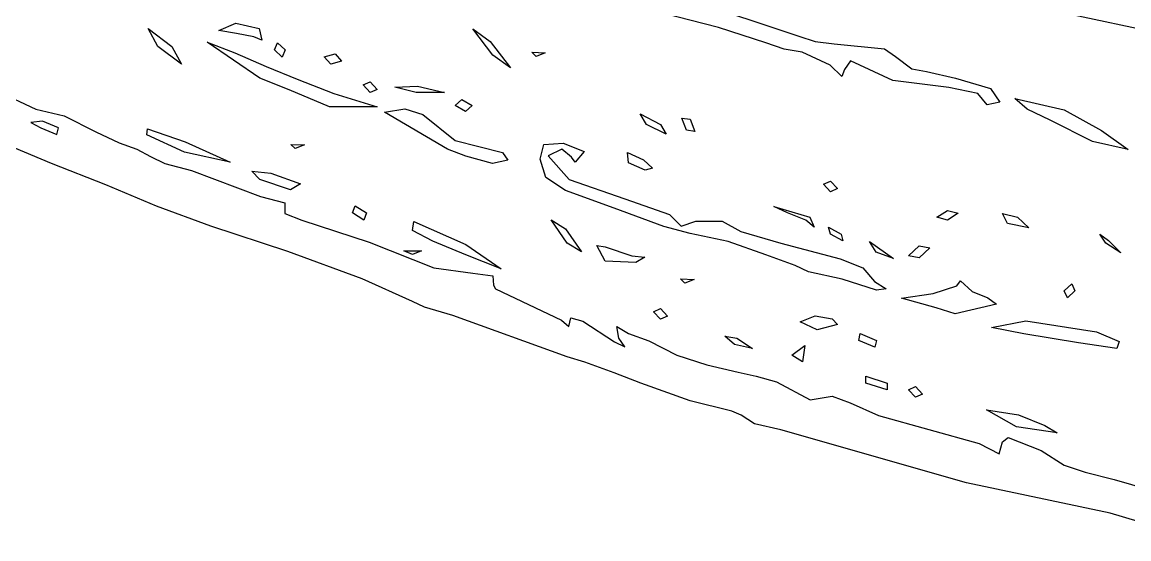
# Model space of a CAD drawing. Extents: x -2 to 136, y 0 to 93.
# Drawn here: x 20.71 to 31.49, y 2.91 to 7.94 of the extents above; entities that cross this region are included whole.
import ezdxf

# ---------------------------------------------------------------- set-up
doc = ezdxf.new("R2010")
doc.units = 0

msp = doc.modelspace()

# ---------------------------------------------------------------- linework, layer by layer
at = {"layer": 'Image'}
for p, q in [((27.491674, 7.882742), (26.94604, 8.022971)), ((27.432913, 8.079883), (28.050172, 7.872847)), ((32.006555, 7.779502), (30.938153, 8.005985)), ((22.025908, 7.700312), (21.932831, 7.872847)), ((21.932831, 7.872847), (22.163941, 7.700312)), ((22.622714, 7.856284), (22.786266, 7.926663)), ((22.786266, 7.926663), (23.013971, 7.874739)), ((23.013971, 7.874739), (23.040468, 7.760029)), ((27.953461, 7.734602), (27.491674, 7.882742)), ((28.050172, 7.872847), (28.273906, 7.80051)), ((22.792809, 7.825725), (22.622714, 7.856284)), ((22.964472, 7.792652), (22.792809, 7.825725)), ((23.040468, 7.760029), (22.964472, 7.792652)), ((22.964472, 7.792652), (22.964472, 7.792652)), ((25.291722, 7.614296), (25.097157, 7.872123)), ((25.097157, 7.872123), (25.264491, 7.748969)), ((28.273906, 7.80051), (28.433264, 7.747038)), ((22.257019, 7.527751), (22.025908, 7.700312)), ((22.025908, 7.700312), (22.025908, 7.700312)), ((22.163941, 7.700312), (22.257019, 7.527751)), ((23.022475, 7.38956), (22.509023, 7.740211)), ((22.509023, 7.740211), (22.777507, 7.635913)), ((23.164679, 7.665784), (23.195115, 7.734814)), ((23.237769, 7.596781), (23.164679, 7.665784)), ((23.164679, 7.665784), (23.164679, 7.665784)), ((23.195115, 7.734814), (23.268204, 7.665784)), ((23.268204, 7.665784), (23.237769, 7.596781)), ((25.264491, 7.748969), (25.462402, 7.490419)), ((28.129856, 7.672055), (27.953461, 7.734602)), ((28.306201, 7.645517), (28.129856, 7.672055)), ((28.433264, 7.747038), (28.616945, 7.725342)), ((28.616945, 7.725342), (29.107197, 7.67732)), ((29.107197, 7.67732), (29.215395, 7.601332)), ((22.777507, 7.635913), (23.084451, 7.504865)), ((23.64849, 7.597892), (23.756088, 7.628346)), ((23.712738, 7.527751), (23.64849, 7.597892)), ((23.64849, 7.597892), (23.64849, 7.597892)), ((23.815772, 7.555863), (23.712738, 7.527751)), ((23.756088, 7.628346), (23.815772, 7.555863)), ((25.462402, 7.490419), (25.291722, 7.614296)), ((25.291722, 7.614296), (25.291722, 7.614296)), ((25.670837, 7.643824), (25.803121, 7.638268)), ((25.670837, 7.643718), (25.670837, 7.643824)), ((25.712536, 7.60202), (25.670837, 7.643718)), ((25.803121, 7.638268), (25.712536, 7.60202)), ((28.579901, 7.518279), (28.306201, 7.645517)), ((28.775955, 7.559825), (28.718204, 7.476369)), ((29.189019, 7.368367), (28.775955, 7.559825)), ((29.215395, 7.601332), (29.374362, 7.482984)), ((23.084451, 7.504865), (23.385352, 7.380855)), ((28.691312, 7.407432), (28.579901, 7.518279)), ((28.718204, 7.476369), (28.691312, 7.407432)), ((29.374362, 7.482984), (29.516022, 7.455705)), ((29.516022, 7.455705), (29.799227, 7.389692)), ((23.306869, 7.276953), (23.022475, 7.38956)), ((23.385352, 7.380855), (23.743337, 7.240097)), ((24.027384, 7.324578), (24.096401, 7.355005)), ((24.096401, 7.355005), (24.165418, 7.281927)), ((29.735491, 7.298649), (29.189019, 7.368367)), ((29.799227, 7.389692), (30.140237, 7.291108)), ((20.456641, 7.266396), (20.838501, 7.08894)), ((23.701285, 7.111483), (23.306869, 7.276953)), ((23.743337, 7.240097), (24.165418, 7.112171)), ((24.096401, 7.251474), (24.027384, 7.324578)), ((24.027384, 7.324578), (24.027384, 7.324578)), ((24.165418, 7.281927), (24.096401, 7.251474)), ((24.337958, 7.304179), (24.558189, 7.312381)), ((24.545008, 7.251474), (24.337958, 7.304179)), ((24.821074, 7.251527), (24.545008, 7.251527)), ((24.545008, 7.251527), (24.545008, 7.251474)), ((24.558189, 7.312381), (24.821074, 7.251527)), ((30.016481, 7.242055), (29.735491, 7.298649)), ((30.108381, 7.132041), (30.016452, 7.24224)), ((30.016452, 7.24224), (30.016481, 7.242055)), ((30.140237, 7.291108), (30.232337, 7.157669)), ((24.924597, 7.124977), (24.989542, 7.182471)), ((25.025086, 7.067456), (24.924597, 7.124977)), ((24.924597, 7.124977), (24.924597, 7.124977)), ((24.989542, 7.182471), (25.09003, 7.124977)), ((25.09003, 7.124977), (25.025086, 7.067456)), ((30.232337, 7.157669), (30.108381, 7.132041)), ((30.497673, 7.089152), (30.376896, 7.191969)), ((30.376896, 7.191969), (30.860009, 7.0814)), ((20.838501, 7.08894), (21.113563, 7.023086)), ((21.113563, 7.023086), (21.422519, 6.868781)), ((24.165418, 7.112171), (23.701285, 7.112171)), ((23.701285, 7.112171), (23.701285, 7.111483)), ((24.23529, 7.059043), (24.434759, 7.093544)), ((24.85054, 6.699474), (24.23529, 7.059043)), ((24.434759, 7.093544), (24.608928, 7.036527)), ((24.608928, 7.036527), (24.924597, 6.783215)), ((26.788042, 6.941065), (26.727828, 7.042136)), ((26.727828, 7.042136), (26.926075, 6.941065)), ((30.721978, 6.983054), (30.497673, 7.089152)), ((30.860009, 7.0814), (31.222344, 6.88037)), ((20.904392, 6.970751), (20.790811, 6.958167)), ((20.790811, 6.958167), (20.887139, 6.90659)), ((20.887139, 6.90659), (21.042426, 6.842428)), ((21.059679, 6.90659), (20.904392, 6.970751)), ((21.042426, 6.842428), (21.059679, 6.90659)), ((21.059679, 6.90659), (21.059679, 6.90659)), ((26.97952, 6.846093), (26.788042, 6.941065)), ((26.788042, 6.941065), (26.788042, 6.941065)), ((26.926075, 6.941065), (26.97952, 6.846093)), ((27.179135, 6.883545), (27.133124, 7.000861)), ((27.133124, 7.000861), (27.214793, 6.990542)), ((27.214793, 6.990542), (27.260804, 6.873226)), ((31.136075, 6.77406), (30.721978, 6.983054)), ((20.989854, 6.560436), (20.312189, 6.843434)), ((21.422519, 6.868781), (21.650896, 6.759879)), ((21.921705, 6.838618), (21.926492, 6.89723)), ((22.288114, 6.670899), (21.921705, 6.838618)), ((21.926492, 6.89723), (22.294445, 6.771256)), ((27.260804, 6.873226), (27.179135, 6.883545)), ((27.179135, 6.883545), (27.179135, 6.883545)), ((31.222344, 6.88037), (31.481157, 6.696246)), ((21.650896, 6.759879), (21.822785, 6.698495)), ((21.822785, 6.698495), (21.956745, 6.629492)), ((22.294445, 6.771256), (22.73145, 6.572944)), ((23.324279, 6.746649), (23.456561, 6.741093)), ((23.324279, 6.746544), (23.324279, 6.746649)), ((23.365977, 6.704845), (23.324279, 6.746544)), ((23.456561, 6.741093), (23.365977, 6.704845)), ((25.028123, 6.630497), (24.85054, 6.699474)), ((24.924597, 6.783215), (25.386483, 6.667268)), ((25.752795, 6.601684), (25.789812, 6.745823)), ((25.789812, 6.745823), (25.977098, 6.756968)), ((25.963919, 6.700824), (25.83241, 6.635538)), ((26.057835, 6.622851), (25.963919, 6.700824)), ((25.977098, 6.756968), (26.180471, 6.678099)), ((31.481157, 6.696246), (31.136075, 6.77406)), ((31.136075, 6.77406), (31.136075, 6.77406)), ((21.956745, 6.629492), (22.095714, 6.560462)), ((22.73145, 6.572944), (22.288114, 6.670899)), ((22.288114, 6.670899), (22.288114, 6.670899)), ((25.028123, 6.630471), (25.028123, 6.630497)), ((25.287557, 6.561441), (25.028123, 6.630471)), ((25.438047, 6.594196), (25.287557, 6.561441)), ((25.386483, 6.667268), (25.438047, 6.594196)), ((25.808799, 6.424758), (25.752795, 6.601684)), ((25.83241, 6.635538), (26.035957, 6.405628)), ((26.093448, 6.572818), (26.057835, 6.622851)), ((26.180471, 6.678099), (26.093448, 6.572818)), ((26.612663, 6.565913), (26.604237, 6.66748)), ((26.604237, 6.66748), (26.758573, 6.597319)), ((26.758573, 6.597319), (26.848929, 6.513505)), ((21.519198, 6.353373), (20.989854, 6.560436)), ((22.095714, 6.560462), (22.354526, 6.491486)), ((22.354526, 6.491486), (23.026499, 6.238544)), ((23.022457, 6.405919), (22.944976, 6.486935)), ((22.944976, 6.486935), (23.128014, 6.465001)), ((26.612674, 6.565913), (26.612663, 6.565913)), ((26.774871, 6.494502), (26.612674, 6.565913)), ((26.848929, 6.513505), (26.774871, 6.494502)), ((23.320953, 6.3026), (23.022457, 6.405919)), ((23.022457, 6.405919), (23.022457, 6.405919)), ((23.128014, 6.465001), (23.419231, 6.363609)), ((23.419231, 6.363609), (23.320953, 6.3026)), ((26.000656, 6.298208), (25.808799, 6.424758)), ((26.035957, 6.405628), (26.579672, 6.217722)), ((28.513451, 6.358453), (28.582468, 6.38888)), ((28.582468, 6.38888), (28.651484, 6.315802)), ((22.013475, 6.146099), (21.519198, 6.353373)), ((26.475625, 6.125144), (26.000656, 6.298208)), ((28.582468, 6.285349), (28.513451, 6.358453)), ((28.513451, 6.358453), (28.513451, 6.358453)), ((28.651484, 6.315802), (28.582468, 6.285349)), ((23.026499, 6.238544), (23.266122, 6.176367)), ((23.266122, 6.176367), (23.266122, 6.074688)), ((23.92386, 6.078313), (23.950223, 6.147316)), ((23.950223, 6.147316), (24.061894, 6.078313)), ((26.579672, 6.217722), (27.014588, 6.062438)), ((22.543537, 5.949487), (22.013475, 6.146099)), ((23.266122, 6.074688), (23.429913, 6.009389)), ((24.035531, 6.009283), (23.92386, 6.078313)), ((23.92386, 6.078313), (23.92386, 6.078313)), ((24.061894, 6.078313), (24.035531, 6.009283)), ((26.956676, 5.94573), (26.475625, 6.125144)), ((27.014588, 6.062438), (27.127469, 5.948528)), ((28.164297, 6.078286), (28.030336, 6.140834)), ((28.030336, 6.140834), (28.381609, 6.036323)), ((28.340911, 6.009257), (28.164297, 6.078286)), ((29.617715, 6.036429), (29.721238, 6.103263)), ((29.721238, 6.103263), (29.824764, 6.076143)), ((29.824764, 6.076143), (29.721238, 6.009283)), ((30.307879, 5.974808), (30.258532, 6.072059)), ((30.258532, 6.072059), (30.405759, 6.036456)), ((23.294102, 5.703425), (22.543537, 5.949487)), ((23.429913, 6.009389), (24.085569, 5.794018)), ((24.510501, 5.907154), (24.52137, 5.995584)), ((24.52137, 5.995584), (25.028123, 5.770206)), ((26.01593, 5.785128), (25.859622, 6.012455)), ((25.859622, 6.012455), (25.9986, 5.925675)), ((27.215285, 5.878341), (26.956676, 5.94573)), ((27.127469, 5.948528), (27.269972, 5.997377)), ((27.269972, 5.997377), (27.525085, 6.000287)), ((27.525085, 6.000287), (27.709471, 5.899693)), ((28.42245, 5.940253), (28.340911, 6.009257)), ((28.340911, 6.009257), (28.340911, 6.009257)), ((28.381609, 6.036323), (28.42245, 5.940253)), ((28.582468, 5.871277), (28.561142, 5.939248)), ((28.561142, 5.939248), (28.685994, 5.871277)), ((29.721238, 6.009283), (29.617715, 6.036429)), ((29.617715, 6.036429), (29.617715, 6.036429)), ((30.514929, 5.932924), (30.307879, 5.974808)), ((30.307879, 5.974808), (30.307879, 5.974808)), ((30.405759, 6.036456), (30.514929, 5.932924)), ((24.708745, 5.803252), (24.510501, 5.907154)), ((25.9986, 5.925675), (26.15707, 5.700964)), ((27.585167, 5.801691), (27.215285, 5.878341)), ((27.709471, 5.899693), (28.099352, 5.783065)), ((28.703811, 5.807023), (28.582468, 5.871277)), ((28.582468, 5.871277), (28.582468, 5.871277)), ((28.685994, 5.871277), (28.703811, 5.807023)), ((31.265305, 5.785128), (31.205092, 5.871409)), ((31.205092, 5.871409), (31.291366, 5.811322)), ((24.085569, 5.794018), (24.717402, 5.545919)), ((25.028123, 5.670273), (24.708745, 5.803252)), ((25.028123, 5.770206), (25.373205, 5.534701)), ((26.015941, 5.785128), (26.01593, 5.785128)), ((26.15707, 5.700964), (26.015941, 5.785128)), ((26.387746, 5.610371), (26.304927, 5.762215)), ((26.304927, 5.762215), (26.387746, 5.748457)), ((26.387746, 5.748457), (26.646559, 5.660801)), ((27.951614, 5.670485), (27.585167, 5.801691)), ((28.099352, 5.783065), (28.675791, 5.633681)), ((29.026036, 5.698504), (28.962057, 5.800262)), ((28.962057, 5.800262), (29.196578, 5.635427)), ((29.341649, 5.660272), (29.445172, 5.759464)), ((29.445172, 5.759464), (29.548698, 5.73962)), ((29.548698, 5.73962), (29.445172, 5.640428)), ((31.265307, 5.785261), (31.265305, 5.785128)), ((31.412143, 5.69054), (31.265307, 5.785261)), ((31.291366, 5.811322), (31.412143, 5.69054)), ((24.018774, 5.438763), (23.294102, 5.703425)), ((24.424231, 5.710489), (24.596771, 5.710489)), ((24.510501, 5.67567), (24.424231, 5.710489)), ((24.424231, 5.710489), (24.424231, 5.710489)), ((24.596771, 5.710489), (24.510501, 5.67567)), ((25.373205, 5.534701), (25.028123, 5.670273)), ((25.028123, 5.670273), (25.028123, 5.670273)), ((26.684516, 5.596613), (26.387746, 5.610371)), ((26.387746, 5.610371), (26.387746, 5.610371)), ((26.646559, 5.660801), (26.772738, 5.647221)), ((26.772738, 5.647221), (26.684516, 5.596613)), ((28.237385, 5.568514), (27.951614, 5.670485)), ((28.675791, 5.633681), (28.89793, 5.543829)), ((29.196578, 5.635427), (29.026036, 5.698504)), ((29.026036, 5.698504), (29.026036, 5.698504)), ((29.445172, 5.640428), (29.341649, 5.660272)), ((29.341649, 5.660272), (29.341649, 5.660272)), ((24.717402, 5.545919), (25.096991, 5.492976)), ((28.367978, 5.505623), (28.237385, 5.568514)), ((28.695804, 5.432889), (28.367978, 5.505623)), ((28.89793, 5.543829), (29.011656, 5.412675)), ((24.510506, 5.218153), (24.018774, 5.438763)), ((25.096991, 5.492976), (25.290859, 5.465009)), ((25.290859, 5.465009), (25.297447, 5.376533)), ((27.120183, 5.436673), (27.252464, 5.431116)), ((27.120183, 5.436567), (27.120183, 5.436673)), ((27.161882, 5.394868), (27.120183, 5.436567)), ((27.252464, 5.431116), (27.161882, 5.394868)), ((28.695804, 5.432757), (28.695804, 5.432889)), ((29.031076, 5.325601), (28.695804, 5.432757)), ((29.011656, 5.412675), (29.123913, 5.338688)), ((29.812998, 5.369177), (29.849511, 5.418205)), ((29.849511, 5.418205), (29.962797, 5.313086)), ((25.297447, 5.376533), (25.316444, 5.339015)), ((25.316444, 5.339015), (25.959696, 5.034903)), ((29.123913, 5.338688), (29.031076, 5.325601)), ((29.272632, 5.247734), (29.581202, 5.29483)), ((29.581202, 5.29483), (29.812998, 5.369177)), ((29.962797, 5.313086), (30.114633, 5.251464)), ((30.860009, 5.320521), (30.9331, 5.38955)), ((30.890444, 5.251517), (30.860009, 5.320521)), ((30.860009, 5.320521), (30.860009, 5.320521)), ((30.963535, 5.320521), (30.890444, 5.251517)), ((30.9331, 5.38955), (30.963535, 5.320521)), ((24.625851, 5.161083), (24.510506, 5.218153)), ((29.611963, 5.156559), (29.272632, 5.247734)), ((30.200903, 5.190213), (29.796766, 5.095413)), ((30.114633, 5.251464), (30.200903, 5.190213)), ((24.901917, 5.079724), (24.625851, 5.161083)), ((26.017364, 4.679727), (24.901917, 5.079724)), ((26.857058, 5.117374), (26.926075, 5.147801)), ((26.926075, 5.044269), (26.857058, 5.117374)), ((26.857058, 5.117374), (26.857058, 5.117374)), ((26.926075, 5.147801), (26.995091, 5.074723)), ((26.995091, 5.074723), (26.926075, 5.044269)), ((28.285455, 5.020219), (28.431954, 5.077263)), ((28.431954, 5.077263), (28.599721, 5.049561)), ((29.796766, 5.095413), (29.611963, 5.156559)), ((29.796766, 5.095413), (29.796766, 5.095413)), ((25.959696, 5.034903), (26.032787, 4.973097)), ((26.032787, 4.973097), (26.052975, 5.059351)), ((26.052975, 5.059351), (26.16968, 5.025431)), ((26.16968, 5.025431), (26.47731, 4.824322)), ((26.520623, 4.858268), (26.499297, 4.973097)), ((26.499297, 4.973097), (26.615346, 4.904067)), ((28.453221, 4.940765), (28.285455, 5.020219)), ((28.285455, 5.020219), (28.285455, 5.020219)), ((28.651484, 4.992517), (28.453221, 4.940765)), ((28.599721, 5.049561), (28.651484, 4.992517)), ((30.150447, 4.964121), (30.486341, 5.030088)), ((30.467238, 4.9024), (30.150447, 4.964121)), ((30.486341, 5.030088), (31.173687, 4.920441)), ((26.577455, 4.775294), (26.520623, 4.858268)), ((26.615346, 4.904067), (26.811132, 4.835064)), ((27.646682, 4.799213), (27.552579, 4.880106)), ((27.552579, 4.880106), (27.668008, 4.860173)), ((27.668008, 4.860173), (27.823294, 4.760081)), ((28.858533, 4.837313), (28.87171, 4.905258)), ((28.87171, 4.905258), (29.031071, 4.837313)), ((30.998042, 4.812971), (30.467238, 4.9024)), ((31.173687, 4.920441), (31.394319, 4.82741)), ((26.47731, 4.824322), (26.577455, 4.775294)), ((26.811132, 4.835064), (27.083494, 4.695787)), ((27.64669, 4.799213), (27.646682, 4.799213)), ((27.823294, 4.760081), (27.64669, 4.799213)), ((28.205826, 4.693803), (28.331283, 4.788709)), ((28.331283, 4.788709), (28.310487, 4.629536)), ((29.015728, 4.771809), (28.858528, 4.837313)), ((28.858528, 4.837313), (28.858533, 4.837313)), ((29.031071, 4.837313), (29.015728, 4.771809)), ((31.370826, 4.758626), (30.998042, 4.812971)), ((30.998042, 4.812971), (30.998042, 4.812971)), ((31.394319, 4.82741), (31.370826, 4.758626)), ((26.189904, 4.625779), (26.017364, 4.679727)), ((27.083494, 4.695787), (27.377678, 4.600458)), ((28.205836, 4.693803), (28.205826, 4.693803)), ((28.310487, 4.629536), (28.205836, 4.693803)), ((26.47341, 4.522247), (26.189904, 4.625779)), ((27.377678, 4.600458), (27.681031, 4.528174)), ((26.732559, 4.420912), (26.47341, 4.522247)), ((27.681031, 4.528174), (27.858071, 4.490682)), ((27.858071, 4.490682), (28.05472, 4.435199)), ((28.05472, 4.435199), (28.382446, 4.260237)), ((28.92755, 4.422473), (28.92755, 4.489386)), ((28.92755, 4.489386), (29.134599, 4.422473)), ((29.134599, 4.35556), (28.92755, 4.422473)), ((28.92755, 4.422473), (28.92755, 4.422473)), ((29.134599, 4.422473), (29.134599, 4.35556)), ((27.215603, 4.248272), (26.732559, 4.420912)), ((29.341649, 4.357518), (29.410665, 4.387971)), ((29.410665, 4.28444), (29.341649, 4.357518)), ((29.341649, 4.357518), (29.341649, 4.357518)), ((29.410665, 4.387971), (29.479682, 4.314867)), ((29.479682, 4.314867), (29.410665, 4.28444)), ((27.619759, 4.150535), (27.215603, 4.248272)), ((28.382446, 4.260237), (28.598171, 4.295976)), ((28.598171, 4.295976), (28.7731, 4.230174)), ((28.7731, 4.230174), (29.048507, 4.107116)), ((27.710201, 4.110397), (27.619759, 4.150535)), ((27.840582, 4.026445), (27.710201, 4.110397)), ((29.048507, 4.107116), (30.030366, 3.835496)), ((30.394149, 3.996574), (30.10083, 4.160827)), ((30.10083, 4.160827), (30.415467, 4.113387)), ((30.415467, 4.113387), (30.670215, 4.009856)), ((28.099358, 3.967681), (27.840582, 4.026445)), ((30.790992, 3.938656), (30.394149, 3.996574)), ((30.394149, 3.996574), (30.394149, 3.996574)), ((30.670215, 4.009856), (30.790992, 3.938656)), ((29.908809, 3.451056), (28.099358, 3.967681)), ((30.258127, 3.851635), (30.312057, 3.894101)), ((30.312057, 3.894101), (30.635552, 3.767842)), ((30.030366, 3.835496), (30.22446, 3.7338)), ((30.22446, 3.7338), (30.258127, 3.851635)), ((30.635552, 3.767842), (30.859855, 3.625126)), ((30.859855, 3.625126), (31.063031, 3.556069)), ((31.308622, 3.155464), (29.908809, 3.451056)), ((31.063031, 3.556069), (31.347548, 3.483759)), ((31.347548, 3.483759), (31.6827, 3.385757)), ((32.136817, 2.906333), (31.308622, 3.155464))]:
    msp.add_line(p, q, dxfattribs=at)

doc.saveas('drawing.dxf')
